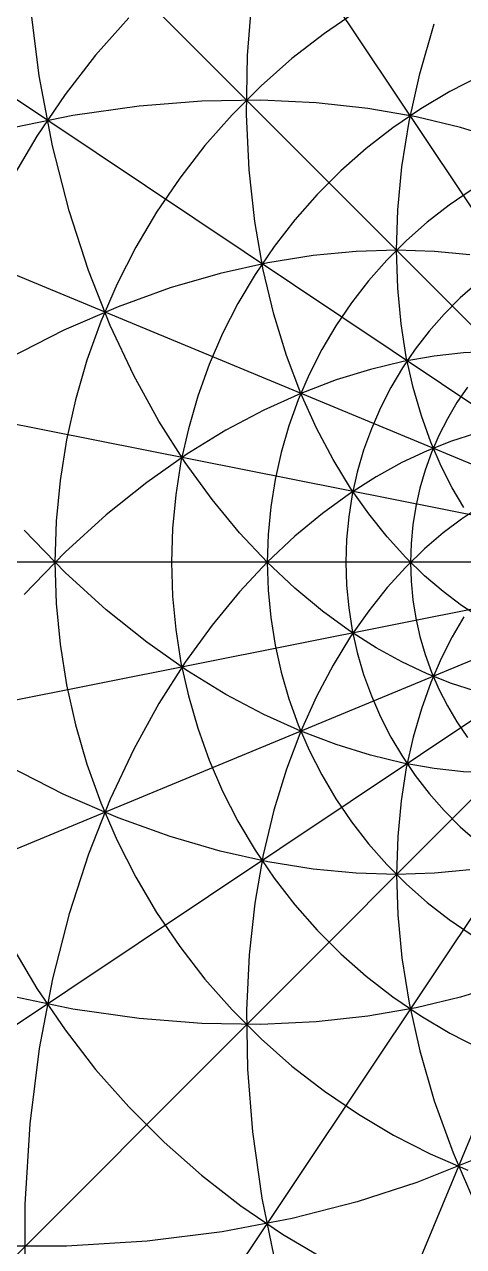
# Model space of a CAD drawing. Header units: metres. Extents: x -40000 to 40000, y -40000 to 40000.
# Drawn here: x -12889 to -4616, y -12889 to 10131 of the extents above; entities that cross this region are included whole.
import ezdxf

# ---------------------------------------------------------------- set-up
doc = ezdxf.new("R2010")
doc.units = ezdxf.units.M

msp = doc.modelspace()

# ---------------------------------------------------------------- linework, layer by layer
at = {"color": 0}
for p, q in [((-8688, 9548), (-8594, 10728)), ((-12610, 9161), (-12788, 10579)), ((-5442, 9202), (-5168, 10144)), ((-8706, 8436), (-8688, 9548)), ((-12359, 7843), (-12610, 9161)), ((-5643, 8304), (-5442, 9202)), ((-10728, 8594), (-11976, 8416)), ((-9548, 8688), (-10728, 8594)), ((-8436, 8706), (-9548, 8688)), ((-7394, 8657), (-8436, 8706)), ((-6419, 8550), (-7394, 8657)), ((-5512, 8392), (-6419, 8550)), ((-11976, 8416), (-13290, 8144)), ((-8657, 7394), (-8706, 8436)), ((-5779, 7450), (-5643, 8304)), ((-4671, 8190), (-5512, 8392)), ((-3895, 7952), (-4671, 8190)), ((-12046, 6622), (-12359, 7843)), ((-8550, 6419), (-8657, 7394)), ((-5856, 6642), (-5779, 7450)), ((-11680, 5496), (-12046, 6622)), ((-5880, 5880), (-5856, 6642)), ((-8392, 5512), (-8550, 6419)), ((-7450, 5779), (-8304, 5643)), ((-6642, 5856), (-7450, 5779)), ((-5880, 5880), (-6642, 5856)), ((-5857, 5164), (-5880, 5880)), ((-5164, 5857), (-5880, 5880)), ((-4495, 5794), (-5164, 5857)), ((-8304, 5643), (-9202, 5442)), ((-11271, 4463), (-11680, 5496)), ((-9202, 5442), (-10144, 5168)), ((-8190, 4671), (-8392, 5512)), ((-10144, 5168), (-11126, 4814)), ((-5794, 4495), (-5857, 5164)), ((-11126, 4814), (-12146, 4373)), ((-7952, 3895), (-8190, 4671)), ((-10827, 3518), (-11271, 4463)), ((-5696, 3871), (-5794, 4495)), ((-12146, 4373), (-13200, 3835)), ((-4618, 3944), (-5172, 3883)), ((-4096, 3969), (-4618, 3944)), ((-7682, 3182), (-7952, 3895)), ((-5756, 3781), (-6370, 3633)), ((-5172, 3883), (-5756, 3781)), ((-5567, 3292), (-5696, 3871)), ((-10355, 2659), (-10827, 3518)), ((-6370, 3633), (-7013, 3435)), ((-7013, 3435), (-7682, 3182)), ((-5411, 2757), (-5567, 3292)), ((-7682, 3182), (-8377, 2868)), ((-7388, 2529), (-7682, 3182)), ((-8377, 2868), (-9094, 2488)), ((-9862, 1881), (-10355, 2659)), ((-5234, 2265), (-5411, 2757)), ((-9094, 2488), (-9831, 2036)), ((-7073, 1935), (-7388, 2529)), ((-4408, 2423), (-4846, 2281)), ((-5303, 2100), (-5776, 1877)), ((-4846, 2281), (-5303, 2100)), ((-5040, 1814), (-5234, 2265)), ((-9831, 2036), (-10584, 1506)), ((-9354, 1182), (-9862, 1881)), ((-6744, 1397), (-7073, 1935)), ((-5776, 1877), (-6264, 1608)), ((-4830, 1403), (-5040, 1814)), ((-10584, 1506), (-11349, 893)), ((-6264, 1608), (-6765, 1290)), ((-6403, 911), (-6744, 1397)), ((-4610, 1030), (-4830, 1403)), ((-8837, 556), (-9354, 1182)), ((-6765, 1290), (-7275, 919)), ((-4313, 1036), (-4653, 812)), ((-11349, 893), (-12121, 190)), ((-7275, 919), (-7793, 490)), ((-6055, 477), (-6403, 911)), ((-4653, 812), (-5000, 552)), ((-12121, -190), (-12894, 608)), ((-8315, 0), (-8837, 556)), ((-7793, 490), (-8315, 0)), ((-5703, 90), (-6055, 477)), ((-5000, 552), (-5350, 252)), ((-5350, 252), (-5703, -90)), ((-12121, 190), (-12894, -608)), ((-7793, -490), (-8315, 0)), ((-5350, -252), (-5703, 90)), ((-11349, -893), (-12121, -190)), ((-8315, 0), (-8837, -556)), ((-5703, -90), (-6055, -477)), ((-5000, -552), (-5350, -252)), ((-8837, -556), (-9354, -1182)), ((-7275, -919), (-7793, -490)), ((-6055, -477), (-6403, -911)), ((-4653, -812), (-5000, -552)), ((-10584, -1506), (-11349, -893)), ((-6765, -1290), (-7275, -919)), ((-6403, -911), (-6744, -1397)), ((-4313, -1036), (-4653, -812)), ((-4610, -1030), (-4830, -1403)), ((-9354, -1182), (-9862, -1881)), ((-6264, -1608), (-6765, -1290)), ((-9831, -2036), (-10584, -1506)), ((-6744, -1397), (-7073, -1935)), ((-5776, -1877), (-6264, -1608)), ((-4830, -1403), (-5040, -1814)), ((-5040, -1814), (-5234, -2265)), ((-9862, -1881), (-10355, -2659)), ((-9094, -2488), (-9831, -2036)), ((-7073, -1935), (-7388, -2529)), ((-5303, -2100), (-5776, -1877)), ((-5234, -2265), (-5411, -2757)), ((-4846, -2281), (-5303, -2100)), ((-4408, -2423), (-4846, -2281)), ((-8377, -2868), (-9094, -2488)), ((-7388, -2529), (-7682, -3182)), ((-10355, -2659), (-10827, -3518)), ((-5411, -2757), (-5567, -3292)), ((-7682, -3182), (-8377, -2868)), ((-7682, -3182), (-7952, -3895)), ((-7013, -3435), (-7682, -3182)), ((-6370, -3633), (-7013, -3435)), ((-5567, -3292), (-5696, -3871)), ((-10827, -3518), (-11271, -4463)), ((-5756, -3781), (-6370, -3633)), ((-12146, -4373), (-13200, -3835)), ((-7952, -3895), (-8190, -4671)), ((-5696, -3871), (-5794, -4495)), ((-5172, -3883), (-5756, -3781)), ((-4618, -3944), (-5172, -3883)), ((-4096, -3969), (-4618, -3944)), ((-11126, -4814), (-12146, -4373)), ((-11271, -4463), (-11680, -5496)), ((-5794, -4495), (-5857, -5164)), ((-10144, -5168), (-11126, -4814)), ((-8190, -4671), (-8392, -5512)), ((-9202, -5442), (-10144, -5168)), ((-5857, -5164), (-5880, -5880)), ((-11680, -5496), (-12046, -6622)), ((-8304, -5643), (-9202, -5442)), ((-8392, -5512), (-8550, -6419)), ((-7450, -5779), (-8304, -5643)), ((-6642, -5856), (-7450, -5779)), ((-5880, -5880), (-6642, -5856)), ((-5164, -5857), (-5880, -5880)), ((-5880, -5880), (-5856, -6642)), ((-4495, -5794), (-5164, -5857)), ((-8550, -6419), (-8657, -7394)), ((-12046, -6622), (-12359, -7843)), ((-5856, -6642), (-5779, -7450)), ((-8657, -7394), (-8706, -8436)), ((-5779, -7450), (-5643, -8304)), ((-12359, -7843), (-12610, -9161)), ((-3895, -7952), (-4671, -8190)), ((-11976, -8416), (-13290, -8144)), ((-4671, -8190), (-5512, -8392)), ((-10728, -8594), (-11976, -8416)), ((-8706, -8436), (-8688, -9548)), ((-5512, -8392), (-6419, -8550)), ((-5643, -8304), (-5442, -9202)), ((-9548, -8688), (-10728, -8594)), ((-8436, -8706), (-9548, -8688)), ((-7394, -8657), (-8436, -8706)), ((-6419, -8550), (-7394, -8657)), ((-12610, -9161), (-12788, -10579)), ((-5442, -9202), (-5168, -10144)), ((-8688, -9548), (-8594, -10728)), ((-5168, -10144), (-4814, -11126)), ((-12788, -10579), (-12883, -12098)), ((-8594, -10728), (-8416, -11976)), ((-4463, -11271), (-5496, -11680)), ((-4814, -11126), (-4373, -12146)), ((-5496, -11680), (-6622, -12046)), ((-12883, -12098), (-12883, -13719)), ((-8416, -11976), (-8144, -13290)), ((-6622, -12046), (-7843, -12359)), ((-7843, -12359), (-9161, -12610)), ((-9161, -12610), (-10579, -12788)), ((-12098, -12883), (-13719, -12883)), ((-10579, -12788), (-12098, -12883))]:
    msp.add_line(p, q, dxfattribs=at)
at = {"layer": '1', "color": 1}
for p, q in [((0, 0), (-22223, 33259)), ((0, 0), (-28284, 28284)), ((0, 0), (-33259, 22223)), ((0, 0), (-36955, 15307)), ((-6598, 10398), (-7238, 9963)), ((-10924, 10259), (-11547, 9553)), ((-7238, 9963), (-7850, 9489)), ((-11547, 9553), (-12124, 8809)), ((-7850, 9489), (-8430, 8977)), ((-4309, 9156), (-4875, 8868)), ((-12124, 8809), (-12653, 8030)), ((-8430, 8977), (-8977, 8430)), ((-4875, 8868), (-5422, 8544)), ((-5422, 8544), (-5948, 8187)), ((-8977, 8430), (-9489, 7850)), ((-5948, 8187), (-6450, 7797)), ((-12653, 8030), (-13132, 7220)), ((-9489, 7850), (-9963, 7238)), ((0, 0), (-39231, 7804)), ((-6450, 7797), (-6927, 7377)), ((-6927, 7377), (-7377, 6927)), ((-9963, 7238), (-10398, 6598)), ((-7377, 6927), (-7797, 6450)), ((-4456, 7021), (-4888, 6727)), ((-4888, 6727), (-5300, 6407)), ((-10398, 6598), (-10791, 5933)), ((-7797, 6450), (-8187, 5948)), ((-5300, 6407), (-5692, 6062)), ((-5692, 6062), (-6062, 5692)), ((-10791, 5933), (-11142, 5243)), ((-8187, 5948), (-8544, 5422)), ((-6062, 5692), (-6407, 5300)), ((-8544, 5422), (-8868, 4875)), ((-6407, 5300), (-6727, 4888)), ((-11142, 5243), (-11450, 4533)), ((-4355, 5265), (-4677, 4981)), ((-8868, 4875), (-9156, 4309)), ((-6727, 4888), (-7021, 4456)), ((-4677, 4981), (-4981, 4677)), ((-4981, 4677), (-5265, 4355)), ((-11450, 4533), (-11712, 3805)), ((-7021, 4456), (-7287, 4006)), ((-9156, 4309), (-9409, 3725)), ((-5265, 4355), (-5528, 4016)), ((-7287, 4006), (-7524, 3540)), ((-5528, 4016), (-5769, 3661)), ((-11712, 3805), (-11928, 3063)), ((-9409, 3725), (-9624, 3127)), ((-7524, 3540), (-7731, 3061)), ((-5769, 3661), (-5988, 3292)), ((-5988, 3292), (-6182, 2909)), ((-4542, 3300), (-4741, 3008)), ((-11928, 3063), (-12096, 2308)), ((-9624, 3127), (-9801, 2517)), ((-7731, 3061), (-7908, 2570)), ((-4741, 3008), (-4920, 2705)), ((-6182, 2909), (-6353, 2515)), ((-7908, 2570), (-8054, 2068)), ((-4920, 2705), (-5080, 2391)), ((-12096, 2308), (-12218, 1543)), ((-9801, 2517), (-9940, 1896)), ((-6353, 2515), (-6498, 2111)), ((-5080, 2391), (-5220, 2067)), ((-6498, 2111), (-6618, 1699)), ((-9940, 1896), (-10039, 1268)), ((-8054, 2068), (-8168, 1558)), ((-5220, 2067), (-5340, 1735)), ((-6618, 1699), (-6712, 1280)), ((-5340, 1735), (-5438, 1396)), ((-12218, 1543), (-12290, 773)), ((-8168, 1558), (-8250, 1042)), ((-5438, 1396), (-5515, 1052)), ((-10039, 1268), (-10099, 635)), ((-6712, 1280), (-6779, 856)), ((-8250, 1042), (-8299, 522)), ((-5515, 1052), (-5570, 704)), ((-12290, 773), (-12315, 0)), ((-6779, 856), (-6819, 429)), ((-5570, 704), (-5604, 353)), ((-10099, 635), (-10119, 0)), ((-8299, 522), (-8315, 0)), ((-6819, 429), (-6833, 0)), ((-5604, 353), (-5615, 0)), ((0, 0), (-40000, 0)), ((0, 0), (-39231, -7804)), ((0, 0), (-36955, -15307)), ((0, 0), (-33259, -22223)), ((0, 0), (-28284, -28284)), ((0, 0), (-22223, -33259)), ((0, 0), (-15307, -36955)), ((-12315, 0), (-12290, -773)), ((-10119, 0), (-10099, -635)), ((-8315, 0), (-8299, -522)), ((-6833, 0), (-6819, -429)), ((-5615, 0), (-5604, -353)), ((-6819, -429), (-6779, -856)), ((-5604, -353), (-5570, -704)), ((-10099, -635), (-10039, -1268)), ((-8299, -522), (-8250, -1042)), ((-12290, -773), (-12218, -1543)), ((-6779, -856), (-6712, -1280)), ((-5570, -704), (-5515, -1052)), ((-8250, -1042), (-8168, -1558)), ((-5515, -1052), (-5438, -1396)), ((-10039, -1268), (-9940, -1896)), ((-6712, -1280), (-6618, -1699)), ((-12218, -1543), (-12096, -2308)), ((-8168, -1558), (-8054, -2068)), ((-5438, -1396), (-5340, -1735)), ((-6618, -1699), (-6498, -2111)), ((-5340, -1735), (-5220, -2067)), ((-9940, -1896), (-9801, -2517)), ((-8054, -2068), (-7908, -2570)), ((-5220, -2067), (-5080, -2391)), ((-6498, -2111), (-6353, -2515)), ((-12096, -2308), (-11928, -3063)), ((-9801, -2517), (-9624, -3127)), ((-6353, -2515), (-6182, -2909)), ((-5080, -2391), (-4920, -2705)), ((-7908, -2570), (-7731, -3061)), ((-4920, -2705), (-4741, -3008)), ((-6182, -2909), (-5988, -3292)), ((-11928, -3063), (-11712, -3805)), ((-9624, -3127), (-9409, -3725)), ((-7731, -3061), (-7524, -3540)), ((-4741, -3008), (-4542, -3300)), ((-5988, -3292), (-5769, -3661)), ((-7524, -3540), (-7287, -4006)), ((-5769, -3661), (-5528, -4016)), ((-11712, -3805), (-11450, -4533)), ((-9409, -3725), (-9156, -4309)), ((-7287, -4006), (-7021, -4456)), ((-5528, -4016), (-5265, -4355)), ((-9156, -4309), (-8868, -4875)), ((-5265, -4355), (-4981, -4677)), ((-11450, -4533), (-11142, -5243)), ((-7021, -4456), (-6727, -4888)), ((-4981, -4677), (-4677, -4981)), ((-8868, -4875), (-8544, -5422)), ((-6727, -4888), (-6407, -5300)), ((-4677, -4981), (-4355, -5265)), ((-11142, -5243), (-10791, -5933)), ((-8544, -5422), (-8187, -5948)), ((-6407, -5300), (-6062, -5692)), ((-6062, -5692), (-5692, -6062)), ((-10791, -5933), (-10398, -6598)), ((-8187, -5948), (-7797, -6450)), ((-5692, -6062), (-5300, -6407)), ((-5300, -6407), (-4888, -6727)), ((-10398, -6598), (-9963, -7238)), ((-7797, -6450), (-7377, -6927)), ((-4888, -6727), (-4456, -7021)), ((-7377, -6927), (-6927, -7377)), ((-13132, -7220), (-12653, -8030)), ((-9963, -7238), (-9489, -7850)), ((-6927, -7377), (-6450, -7797)), ((-6450, -7797), (-5948, -8187)), ((-12653, -8030), (-12124, -8809)), ((-9489, -7850), (-8977, -8430)), ((-5948, -8187), (-5422, -8544)), ((-8977, -8430), (-8430, -8977)), ((-5422, -8544), (-4875, -8868)), ((-12124, -8809), (-11547, -9553)), ((-8430, -8977), (-7850, -9489)), ((-4875, -8868), (-4309, -9156)), ((-11547, -9553), (-10924, -10259)), ((-7850, -9489), (-7238, -9963)), ((-7238, -9963), (-6598, -10398)), ((-10924, -10259), (-10259, -10924)), ((-6598, -10398), (-5933, -10791)), ((-5933, -10791), (-5243, -11142)), ((-10259, -10924), (-9553, -11547)), ((-5243, -11142), (-4533, -11450)), ((-9553, -11547), (-8809, -12124)), ((-8809, -12124), (-8030, -12653)), ((-8030, -12653), (-7220, -13132))]:
    msp.add_line(p, q, dxfattribs=at)

doc.saveas('drawing.dxf')
